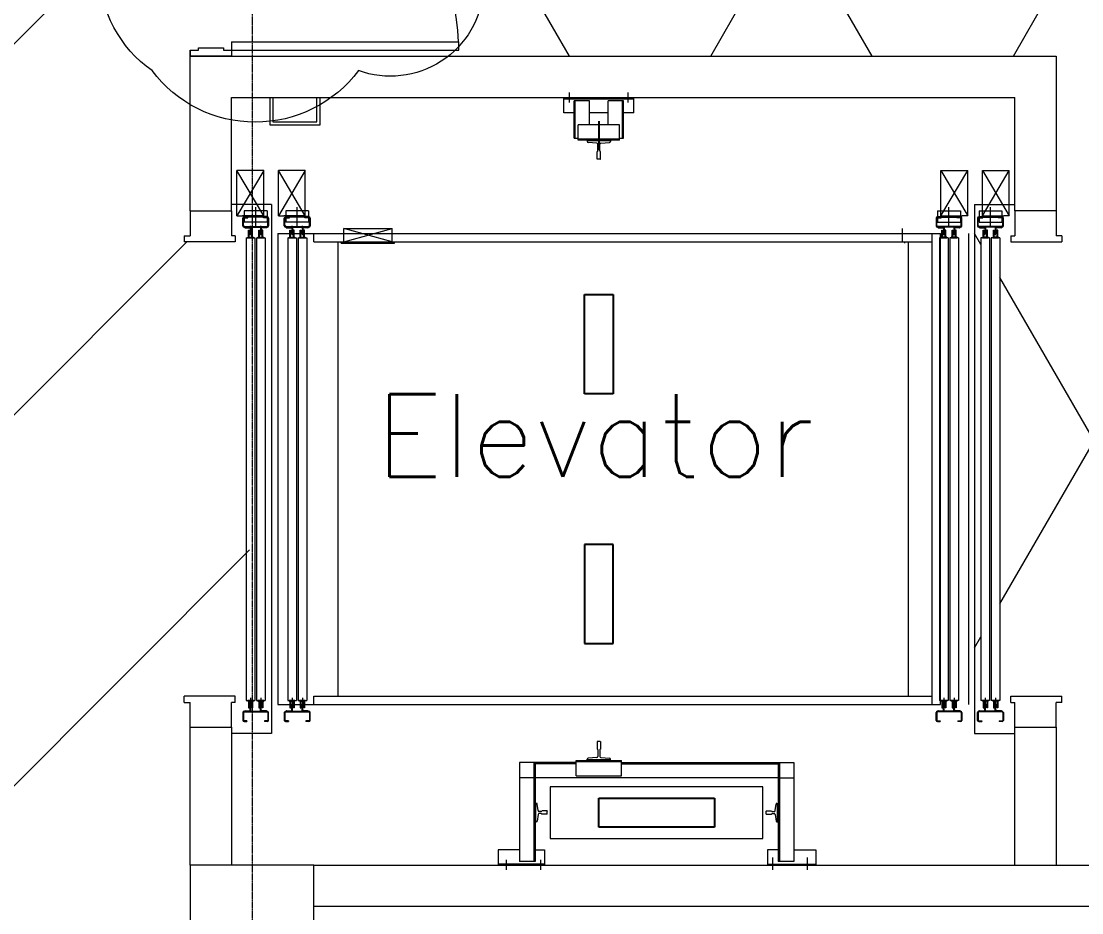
# Model space of a CAD drawing. Extents: x -59767 to 1106559, y -1290 to 1129522.
# Drawn here: x 612920 to 618058, y 296165 to 300482 of the extents above; entities that cross this region are included whole.
import ezdxf

# ---------------------------------------------------------------- set-up
doc = ezdxf.new("R2010")
doc.units = 0
doc.linetypes.add('CENTER', pattern=[2, 1.25, -0.25, 0.25, -0.25])
doc.linetypes.add('HIDDEN', pattern=[0.375, 0.25, -0.125])
for name, color, linetype, lineweight in [('COLUMN', 2, 'CONTINUOUS', 9), ('ELEV', 6, 'CONTINUOUS', 9), ('TEXT', 3, 'CONTINUOUS', 9), ('WALL', 7, 'CONTINUOUS', 9), ('WALL_200', 3, 'CONTINUOUS', 9), ('중간선', 5, 'CONTINUOUS', 9), ('중심선', 1, 'CENTER', 9)]:
    doc.layers.add(name, color=color, linetype=linetype, lineweight=lineweight)
doc.styles.get("Standard").update_dxf_attribs({"font": 'romans.shx', "bigfont": 'whtgtxt.shx'})

# ---------------------------------------------------------------- blocks, each defined once
blk = doc.blocks.new('column600')
at = {"layer": 'COLUMN', "linetype": 'Continuous'}
blk.add_lwpolyline([(-300, -300), (300, -300), (300, 300), (-300, 300)], close=True, dxfattribs=at)

msp = doc.modelspace()

# ---------------------------------------------------------------- hatches: boundary and pattern name
at = {"layer": '중간선'}
h = msp.add_hatch(dxfattribs=at)
h.set_pattern_fill('ANSI31', color=170, scale=400)
h.paths.add_polyline_path([(602038.6, 288794.9), (602338.6, 288794.9), (602338.6, 289094.9), (607738.8, 289094.9), (607738.8, 288794.9), (608038.6, 288794.9), (608038.6, 282394.9), (607738.8, 282394.9), (607738.8, 282094.9), (602338.9, 282094.9), (602338.9, 282394.8), (602038.6, 282394.8)])
h.paths.add_polyline_path([(608038.6, 282394.9), (608038.6, 288794.9), (608338.8, 288794.9), (608338.8, 289094.9), (613738.6, 289094.9), (613738.6, 288794.9), (613738.6, 286092), (613738.6, 286064), (613778.6, 286064), (613778.6, 286052), (613898.6, 286052), (613898.6, 286064), (613938.6, 286064), (613938.6, 286024), (614038.6, 286024), (614038.6, 284968.6, -0.022763), (613938.6, 284964, -0.022763), (614038.6, 284959.5), (614038.6, 283904), (613938.6, 283904), (613938.6, 283864), (613898.6, 283864), (613898.6, 283876), (613778.6, 283876), (613778.6, 283864), (613738.6, 283864), (613738.6, 283836), (613738.6, 282394.9), (613738.6, 282094.9), (608338.8, 282094.9), (608338.8, 282394.9)])
h.paths.add_polyline_path([(602038.6, 275394.8), (602038.6, 281794.8), (602338.9, 281794.8), (602338.9, 282094.9), (607738.8, 282094.9), (607738.8, 281794.9), (608038.6, 281794.9), (608038.6, 275394.8), (607738.8, 275394.8), (607738.8, 275194.9), (602338.6, 275194.9), (602338.6, 275394.8)])
h.paths.add_polyline_path([(608038.6, 296394.9), (608038.6, 301466.9), (609039.7, 301466.9), (609039, 301506.9, 0.377658), (608038.6, 302562.4), (608038.6, 302794.9), (608338.8, 302794.9), (608338.8, 302944.9), (609651.1, 302944.9), (610188.6, 302944.9), (611988.6, 302944.8), (612526.1, 302944.9), (613461, 302944.9, 0.445463), (613526.2, 302215.5, 0.5), (613526.2, 301215.5, 0.5), (613554, 300243.3, 0.099831), (613738.5, 300078.8), (613738.5, 299563.7), (613738.5, 299443.7), (613710, 299443.7), (613710, 299413.7), (613957.5, 299413.7), (613938.5, 299443.7), (613938.5, 299563.7), (613938.5, 299594), (613965.4, 299594), (613965.4, 299539.9), (614038.6, 299437.1), (614021.4, 297190.4), (614024.6, 297158.6), (614029.6, 297158.6), (614038.6, 297137.4), (614038.6, 297033.4), (613938.5, 297033.4), (613938.5, 297063.7), (613957.5, 297183.7), (613957.5, 297213.7), (613710, 297213.7), (613710, 297183.7), (613738.5, 297183.7), (613738.5, 297063.7), (613738.6, 296394.9), (613738.6, 296094.9), (608338.8, 296094.9), (608338.8, 296394.9)])
h.paths.add_polyline_path([(602038.6, 295794.9), (602338.6, 295794.9), (607738.8, 295794.9), (608038.6, 295794.9), (608038.6, 289394.9), (607738.8, 289394.9), (607738.8, 289094.9), (602338.6, 289094.9), (602338.6, 289394.9), (602038.6, 289394.9)])
h.paths.add_polyline_path([(608038.6, 295794.9), (608338.8, 295794.9), (608338.8, 296094.9), (613738.6, 296094.9), (613738.6, 295794.9), (613738.6, 289394.9), (613738.6, 289094.9), (608338.8, 289094.9), (608338.8, 289394.9), (608038.6, 289394.9)])
h.paths.add_polyline_path([(608038.6, 281794.9), (608338.8, 281794.9), (608338.8, 282094.9), (613738.6, 282094.9), (613738.6, 281794.9), (613738.6, 275394.8), (613738.6, 275194.8), (612166.6, 275194.8), (612138.6, 275194.8), (612138.6, 275154.8), (612126.6, 275154.8), (612126.6, 275094.9), (609950.6, 275094.9), (609950.6, 275154.8), (609938.6, 275154.8), (609938.6, 275194.8), (609910.6, 275194.8), (608338.8, 275194.8), (608338.8, 275394.8), (608038.6, 275394.8), (608038.6, 281794.9)])
h.paths.add_polyline_path([(602758.1, 285565.7), (602758.1, 284965.7), (611682.1, 284965.7), (611682.1, 285565.7)], flags=24)
h = msp.add_hatch(dxfattribs=at)
h.set_pattern_fill('DIAMONDS', color=210, scale=400)
h.set_pattern_definition([(60, (0, 0), (-1099.8523, 635), []), (120, (0, 0), (-1099.8523, -635), [])])
h.paths.add_polyline_path([(620038.6, 302794.9), (620338.6, 302794.9), (620338.6, 302944.9), (625738.6, 302944.9), (625738.6, 302794.9), (626038.6, 302794.9), (626038.6, 296394.9), (625738.6, 296394.9), (622594.6, 296394.9), (622566.6, 296394.9), (622566.6, 296354.9), (622554.6, 296354.9), (622554.6, 296234.9), (622566.6, 296234.9), (622566.6, 296194.9), (622526.6, 296194.9), (622526.6, 296094.9), (621471.2, 296094.9, -0.022763), (621466.6, 296194.9, -0.022763), (621462.1, 296094.9), (620406.6, 296094.9), (620406.6, 296194.9), (620366.6, 296194.9), (620366.6, 296234.9), (620378.6, 296234.9), (620378.6, 296354.9), (620366.6, 296354.9), (620366.6, 296394.9), (620338.6, 296394.9), (620038.6, 296394.9)])
h.paths.add_polyline_path([(626038.6, 296394.9), (626338.6, 296394.9), (631738.6, 296394.9), (632038.6, 296394.9), (632038.6, 302794.9), (631738.6, 302794.9), (631738.6, 302944.9), (626338.6, 302944.9), (626338.6, 302794.9), (626038.6, 302794.9)])
h.paths.add_polyline_path([(614990.2, 300313.7, 0.023563), (615022.2, 300341.7), (615039.6, 300341.7), (615039.6, 300359.4, 0.172645), (615160, 300637.3, 0.5), (615160, 301637.3, 0.5), (615160, 302637.3, 0.201065), (614985.4, 302944.9), (615790.6, 302944.9), (615790.6, 302944.6), (615832.6, 302944.6), (615832.6, 302944.9), (619738.6, 302944.9), (619738.6, 302794.9), (620038.6, 302794.9), (620038.6, 296394.9), (619738.6, 296394.9), (617933.5, 296394.9), (617933.5, 297063.7), (617933.5, 297183.7), (617961.9, 297183.7), (617961.9, 297213.7), (617714.4, 297213.7), (617714.4, 297183.7), (617733.5, 297183.7), (617733.5, 297063.7), (617733.5, 297033.4), (617538.5, 297033.4), (617538.5, 299594), (617576.6, 299594), (617576.6, 299563.8), (617560.1, 299563.8), (617560.1, 299536.8), (617560.1, 299534.8, 0.45264), (617553.1, 299528.7), (617553.1, 299496.6), (617553.1, 299491.1, 0.559151), (617562.1, 299485.5), (617562.1, 299483.9, 0.414214), (617564.1, 299481.9), (617585.1, 299481.9, 2.414214), (617589.1, 299477.9, 0.414214), (617585.1, 299481.9), (617564.1, 299481.9, -0.414214), (617562.1, 299483.9), (617562.1, 299485.5, 0.150407), (617564.7, 299488.1), (617666.4, 299488.1, 0.150407), (617669.1, 299485.5), (617669.1, 299483.9, -0.414214), (617667.1, 299481.9), (617646.1, 299481.9, 2.414214), (617650.1, 299477.9, 0.414214), (617646.1, 299481.9), (617667.1, 299481.9, 0.414214), (617669.1, 299483.9), (617669.1, 299485.5, 0.559151), (617678.1, 299491.1), (617678.1, 299496.6), (617678.1, 299509.8), (617560.1, 299509.8), (617560.1, 299522.5, 0.376803), (617565.5, 299528.7, 0.376803), (617560.1, 299534.8), (617560.1, 299536.8), (617560.1, 299563.8), (617576.6, 299563.8), (617576.6, 299539.9), (617679.6, 299539.9), (617706.6, 299539.9), (617706.6, 299594), (617733.5, 299594), (617733.5, 299563.7), (617733.5, 299443.7), (617714.4, 299443.7), (617714.4, 299413.7), (617961.9, 299413.7), (617961.9, 299443.7), (617933.5, 299443.7), (617933.5, 299563.7), (617933.5, 300313.7)])
h.paths.add_polyline_path([(617562.1, 297139.9, 1.626978), (617562.1, 297128.9, 0.282749), (617565.5, 297134.4, 0.126944), (617564.7, 297137.4), (617639.1, 297137.4), (617666.4, 297137.4, 0.424945), (617669.1, 297128.9, 0.559151), (617678.1, 297134.4, 0.559151), (617669.1, 297139.9), (617669.1, 297141.6, 0.414214), (617667.1, 297143.6), (617646.1, 297143.6, 0.414214), (617650.1, 297147.6, 2.414214), (617646.1, 297143.6), (617667.1, 297143.6, -0.414214), (617669.1, 297141.6), (617669.1, 297139.9, 0.150407), (617666.4, 297137.4), (617639.1, 297137.4), (617639.1, 297156.6), (617650.6, 297156.6), (617650.6, 297158.6), (617650.6, 297174.6), (617650.6, 297190.4), (617654.6, 297190.4), (617654.6, 297193.6), (617661.6, 297193.6), (617661.6, 299433.6), (617661.6, 299452.9), (617650.6, 299452.9), (617650.6, 299468.9), (617650.6, 299470.9), (617610.5, 299470.9), (617580.6, 299470.9), (617580.6, 299468.9), (617580.6, 299452.9), (617569.6, 299452.9), (617569.6, 299433.6), (617569.6, 297193.6), (617576.6, 297193.6), (617576.6, 297190.4), (617580.6, 297190.4), (617580.6, 297174.6), (617580.6, 297158.6), (617580.6, 297156.6), (617610.5, 297156.6), (617639.1, 297156.6), (617639.1, 297137.4), (617564.7, 297137.4, 0.150407), (617562.1, 297139.9), (617562.1, 297141.6, -0.414214), (617564.1, 297143.6), (617585.1, 297143.6, 0.414214), (617589.1, 297147.6, 2.414214), (617585.1, 297143.6), (617564.1, 297143.6, 0.414214), (617562.1, 297141.6)], flags=16)
h.paths.add_polyline_path([(617626.6, 299437.1), (617626.6, 299433.9), (617654.6, 299433.9), (617654.6, 299437.1), (617647.4, 299437.1), (617633.8, 299437.1), (617630.6, 299437.1)], flags=0)
h.paths.add_polyline_path([(617576.6, 299433.9), (617576.6, 299437.1), (617583.8, 299437.1), (617597.4, 299437.1), (617600.6, 299437.1), (617604.6, 299437.1), (617604.6, 299433.9)], flags=0)
h.paths.add_polyline_path([(617565.5, 297096.8, 1), (617553.1, 297096.8, 1)], flags=16)
h.paths.add_polyline_path([(617678.1, 297096.8, 1), (617665.7, 297096.8, 1)], flags=16)
h.paths.add_polyline_path([(619539.5, 299796.6), (619539.5, 299196.6), (630687.5, 299196.6), (630687.5, 299796.6)], flags=24)

# ---------------------------------------------------------------- linework, layer by layer
at = {"layer": 'ELEV', "color": 6}
for p, q in [((614124, 300113.7), (614124, 299980.2)), ((614139, 300113.7), (614139, 299995.1)), ((614353.1, 299995.1), (614353.1, 300113.7)), ((614368.1, 299980.2), (614368.1, 300113.7)), ((615548.5, 300038.7), (615548.5, 300113.7)), ((615888.5, 300104.7), (615548.5, 300104.7)), ((615576.2, 300088), (615576.2, 300136.9)), ((615673.5, 300096.3), (615598.5, 300096.3)), ((615598.5, 299915.7), (615598.5, 300096.3)), ((615604.5, 299915.7), (615604.5, 300096.3)), ((615673.5, 299980.7), (615673.5, 300096.3)), ((615763.5, 299980.7), (615763.5, 300096.3)), ((615838.5, 300096.3), (615763.5, 300096.3)), ((615832.5, 299915.7), (615832.5, 300096.3)), ((615838.5, 299915.7), (615838.5, 300096.3)), ((615860.7, 300088), (615860.7, 300136.9)), ((615888.5, 300038.7), (615888.5, 300113.7)), ((615598.5, 300038.7), (615548.5, 300038.7)), ((615763.5, 300038.7), (615673.5, 300038.7)), ((615888.5, 300038.7), (615838.5, 300038.7)), ((614139, 299995.1), (614353.1, 299995.1)), ((614124, 299980.2), (614368.1, 299980.2)), ((615818.5, 299980.7), (615618.5, 299980.7)), ((615618.5, 299905.7), (615618.5, 299980.7)), ((615818.5, 299905.7), (615818.5, 299980.7)), ((615598.5, 299915.7), (615618.5, 299915.7)), ((615818.5, 299911.7), (615618.5, 299911.7)), ((615818.5, 299905.7), (615618.5, 299905.7)), ((615775.5, 299902.7), (615661.5, 299902.7)), ((615661.5, 299902.7), (615661.5, 299899.5)), ((615709, 299892), (615666.2, 299894.5)), ((615713.7, 299854.2), (615713.7, 299887)), ((615723.2, 299854.2), (615723.2, 299887)), ((615727.9, 299892), (615770.7, 299894.5)), ((615775.5, 299902.7), (615775.5, 299899.5)), ((615818.5, 299915.7), (615838.5, 299915.7)), ((615710.5, 299814.7), (615710.5, 299851.7)), ((615711.2, 299851.7), (615710.5, 299851.7)), ((615726.5, 299851.7), (615725.7, 299851.7)), ((615726.5, 299814.7), (615726.5, 299851.7)), ((615711.5, 299813.7), (615710.5, 299814.7)), ((615725.5, 299813.7), (615711.5, 299813.7)), ((615725.5, 299813.7), (615726.5, 299814.7)), ((614095.4, 299759.9), (613965.4, 299539.9)), ((614095.4, 299539.9), (613965.4, 299759.9)), ((613965.4, 299539.9), (613965.4, 299759.9)), ((614095.4, 299759.9), (613965.4, 299759.9)), ((614095.4, 299539.9), (614095.4, 299759.9)), ((614296.3, 299759.9), (614166.3, 299759.9)), ((614296.3, 299759.9), (614166.3, 299539.9)), ((614296.3, 299539.9), (614166.3, 299759.9)), ((614166.3, 299539.9), (614166.3, 299759.9)), ((614296.3, 299539.9), (614296.3, 299759.9)), ((617375.6, 299759.9), (617505.6, 299759.9)), ((617375.6, 299759.9), (617505.6, 299539.9)), ((617375.6, 299539.9), (617505.6, 299759.9)), ((617375.6, 299539.9), (617375.6, 299759.9)), ((617505.6, 299539.9), (617505.6, 299759.9)), ((617576.6, 299539.9), (617576.6, 299759.9)), ((617576.6, 299759.9), (617706.6, 299539.9)), ((617576.6, 299539.9), (617706.6, 299759.9)), ((617576.6, 299759.9), (617706.6, 299759.9)), ((617706.6, 299539.9), (617706.6, 299759.9)), ((614133.5, 299594), (613938.5, 299594)), ((614056.4, 299487.3), (614056.4, 299582.5)), ((614133.5, 299594), (614133.5, 297033.4)), ((614257.3, 299487.3), (614257.3, 299582.5)), ((617414.6, 299487.3), (617414.6, 299582.5)), ((617538.5, 299594), (617538.5, 297033.4)), ((617538.5, 299594), (617733.5, 299594)), ((617615.6, 299487.3), (617615.6, 299582.5)), ((613738.5, 299563.7), (613738.5, 299443.7)), ((613938.5, 299563.7), (613938.5, 299443.7)), ((613965.4, 299539.9), (613992.4, 299539.9)), ((614095.4, 299539.9), (613992.4, 299539.9)), ((613993.9, 299491.1), (613993.9, 299528.7)), ((613997.1, 299491.1), (613997.1, 299528.7)), ((614000.1, 299534.9), (614013.9, 299534.9)), ((614000.1, 299531.7), (614013.9, 299531.7)), ((614111.9, 299563.8), (614000.9, 299563.8)), ((614000.9, 299563.8), (614000.9, 299536.8)), ((614000.9, 299536.8), (614018.9, 299536.8)), ((614000.9, 299529.8), (614018.9, 299529.8)), ((614000.9, 299529.8), (614000.9, 299509.8)), ((614107.9, 299533.3), (614006.3, 299533.3)), ((614013.9, 299531.7), (614013.9, 299534.9)), ((614018.9, 299529.8), (614018.9, 299536.8)), ((614093.9, 299529.8), (614093.9, 299536.8)), ((614111.9, 299536.8), (614093.9, 299536.8)), ((614111.9, 299529.8), (614093.9, 299529.8)), ((614112.7, 299534.9), (614098.9, 299534.9)), ((614098.9, 299531.7), (614098.9, 299534.9)), ((614112.7, 299531.7), (614098.9, 299531.7)), ((614111.9, 299563.8), (614111.9, 299536.8)), ((614111.9, 299529.8), (614111.9, 299509.8)), ((614115.7, 299491.1), (614115.7, 299528.7)), ((614118.9, 299528.7), (614118.9, 299491.1)), ((614166.3, 299539.9), (614193.3, 299539.9)), ((614296.3, 299539.9), (614193.3, 299539.9)), ((614194.8, 299491.1), (614194.8, 299528.7)), ((614198, 299491.1), (614198, 299528.7)), ((614201, 299534.9), (614214.8, 299534.9)), ((614201, 299531.7), (614214.8, 299531.7)), ((614201.8, 299563.8), (614201.8, 299536.8)), ((614312.8, 299563.8), (614201.8, 299563.8)), ((614201.8, 299536.8), (614219.8, 299536.8)), ((614201.8, 299529.8), (614201.8, 299509.8)), ((614201.8, 299529.8), (614219.8, 299529.8)), ((614308.8, 299533.3), (614207.3, 299533.3)), ((614214.8, 299531.7), (614214.8, 299534.9)), ((614219.8, 299529.8), (614219.8, 299536.8)), ((614312.8, 299536.8), (614294.8, 299536.8)), ((614294.8, 299529.8), (614294.8, 299536.8)), ((614312.8, 299529.8), (614294.8, 299529.8)), ((614299.8, 299531.7), (614299.8, 299534.9)), ((614313.6, 299534.9), (614299.8, 299534.9)), ((614313.6, 299531.7), (614299.8, 299531.7)), ((614312.8, 299563.8), (614312.8, 299536.8)), ((614312.8, 299529.8), (614312.8, 299509.8)), ((614316.6, 299491.1), (614316.6, 299528.7)), ((614319.8, 299528.7), (614319.8, 299491.1)), ((617352.1, 299528.7), (617352.1, 299491.1)), ((617355.3, 299491.1), (617355.3, 299528.7)), ((617358.3, 299534.9), (617372.1, 299534.9)), ((617358.3, 299531.7), (617372.1, 299531.7)), ((617359.1, 299563.8), (617359.1, 299536.8)), ((617359.1, 299563.8), (617470.1, 299563.8)), ((617359.1, 299536.8), (617377.1, 299536.8)), ((617359.1, 299529.8), (617359.1, 299509.8)), ((617359.1, 299529.8), (617377.1, 299529.8)), ((617363.1, 299533.3), (617464.7, 299533.3)), ((617372.1, 299531.7), (617372.1, 299534.9)), ((617375.6, 299539.9), (617478.6, 299539.9)), ((617377.1, 299529.8), (617377.1, 299536.8)), ((617470.1, 299536.8), (617452.1, 299536.8)), ((617452.1, 299529.8), (617452.1, 299536.8)), ((617470.1, 299529.8), (617452.1, 299529.8)), ((617457.1, 299531.7), (617457.1, 299534.9)), ((617470.9, 299534.9), (617457.1, 299534.9)), ((617470.9, 299531.7), (617457.1, 299531.7)), ((617470.1, 299563.8), (617470.1, 299536.8)), ((617470.1, 299529.8), (617470.1, 299509.8)), ((617473.9, 299491.1), (617473.9, 299528.7)), ((617477.1, 299491.1), (617477.1, 299528.7)), ((617505.6, 299539.9), (617478.6, 299539.9)), ((617553.1, 299528.7), (617553.1, 299491.1)), ((617556.3, 299491.1), (617556.3, 299528.7)), ((617559.3, 299534.9), (617573.1, 299534.9)), ((617559.3, 299531.7), (617573.1, 299531.7)), ((617560.1, 299563.8), (617671.1, 299563.8)), ((617560.1, 299563.8), (617560.1, 299536.8)), ((617560.1, 299536.8), (617578.1, 299536.8)), ((617560.1, 299529.8), (617578.1, 299529.8)), ((617560.1, 299529.8), (617560.1, 299509.8)), ((617564.1, 299533.3), (617665.6, 299533.3)), ((617573.1, 299531.7), (617573.1, 299534.9)), ((617576.6, 299539.9), (617679.6, 299539.9)), ((617578.1, 299529.8), (617578.1, 299536.8)), ((617671.1, 299536.8), (617653.1, 299536.8)), ((617653.1, 299529.8), (617653.1, 299536.8)), ((617671.1, 299529.8), (617653.1, 299529.8)), ((617671.9, 299534.9), (617658.1, 299534.9)), ((617658.1, 299531.7), (617658.1, 299534.9)), ((617671.9, 299531.7), (617658.1, 299531.7)), ((617671.1, 299563.8), (617671.1, 299536.8)), ((617671.1, 299529.8), (617671.1, 299509.8)), ((617674.9, 299491.1), (617674.9, 299528.7)), ((617678.1, 299491.1), (617678.1, 299528.7)), ((617706.6, 299539.9), (617679.6, 299539.9)), ((617733.5, 299563.7), (617733.5, 299443.7)), ((617933.5, 299563.7), (617933.5, 299443.7)), ((613997.4, 299493.1), (614002.4, 299488.1)), ((614000.1, 299488.1), (614112.7, 299488.1)), ((614000.1, 299484.9), (614112.7, 299484.9)), ((614111.9, 299509.8), (614000.9, 299509.8)), ((614002.9, 299484.9), (614032.9, 299484.9)), ((614002.9, 299484.9), (614002.9, 299483.9)), ((614004.9, 299481.9), (614025.9, 299481.9)), ((614021.4, 299437.1), (614021.4, 299470.9)), ((614021.4, 299470.9), (614024.6, 299470.9)), ((614024.6, 299437.1), (614024.6, 299470.9)), ((614029.9, 299477.9), (614029.9, 299456.9)), ((614031.4, 299446.5), (614031.4, 299491.9)), ((614032.9, 299484.9), (614032.9, 299454.9)), ((614038.2, 299437.1), (614038.2, 299470.9)), ((614041.4, 299470.9), (614038.2, 299470.9)), ((614041.4, 299437.1), (614041.4, 299470.9)), ((614071.4, 299437.1), (614071.4, 299470.9)), ((614071.4, 299470.9), (614074.6, 299470.9)), ((614074.6, 299437.1), (614074.6, 299470.9)), ((614079.9, 299484.9), (614079.9, 299454.9)), ((614109.9, 299484.9), (614079.9, 299484.9)), ((614081.4, 299446.5), (614081.4, 299491.9)), ((614082.9, 299477.9), (614082.9, 299456.9)), ((614107.9, 299481.9), (614086.9, 299481.9)), ((614088.2, 299437.1), (614088.2, 299470.9)), ((614091.4, 299470.9), (614088.2, 299470.9)), ((614091.4, 299437.1), (614091.4, 299470.9)), ((614109.9, 299484.9), (614109.9, 299483.9)), ((614110.4, 299488.1), (614115.4, 299493.1)), ((614198.3, 299493.1), (614203.3, 299488.1)), ((614201, 299488.1), (614313.6, 299488.1)), ((614201, 299484.9), (614313.6, 299484.9)), ((614312.8, 299509.8), (614201.8, 299509.8)), ((614203.8, 299484.9), (614203.8, 299483.9)), ((614203.8, 299484.9), (614233.8, 299484.9)), ((614205.8, 299481.9), (614226.8, 299481.9)), ((614222.3, 299437.1), (614222.3, 299470.9)), ((614222.3, 299470.9), (614225.5, 299470.9)), ((614225.5, 299437.1), (614225.5, 299470.9)), ((614230.8, 299477.9), (614230.8, 299456.9)), ((614232.3, 299446.5), (614232.3, 299491.9)), ((614233.8, 299484.9), (614233.8, 299454.9)), ((614239.1, 299437.1), (614239.1, 299470.9)), ((614242.3, 299470.9), (614239.1, 299470.9)), ((614242.3, 299437.1), (614242.3, 299470.9)), ((614272.3, 299437.1), (614272.3, 299470.9)), ((614272.3, 299470.9), (614275.5, 299470.9)), ((614275.5, 299437.1), (614275.5, 299470.9)), ((614280.8, 299484.9), (614280.8, 299454.9)), ((614310.8, 299484.9), (614280.8, 299484.9)), ((614282.3, 299446.5), (614282.3, 299491.9)), ((614283.8, 299477.9), (614283.8, 299456.9)), ((614308.8, 299481.9), (614287.8, 299481.9)), ((614289.1, 299437.1), (614289.1, 299470.9)), ((614292.3, 299470.9), (614289.1, 299470.9)), ((614292.3, 299437.1), (614292.3, 299470.9)), ((614310.8, 299484.9), (614310.8, 299483.9)), ((614311.3, 299488.1), (614316.3, 299493.1)), ((614482.7, 299478.3), (614717.3, 299478.3)), ((614717.3, 299413.7), (614482.7, 299478.3)), ((614482.7, 299413.7), (614717.3, 299478.3)), ((614482.7, 299413.7), (614482.7, 299478.3)), ((614717.3, 299413.7), (614717.3, 299478.3)), ((617189.2, 299413.7), (617189.2, 299478.3)), ((617360.6, 299488.1), (617355.6, 299493.1)), ((617470.9, 299488.1), (617358.3, 299488.1)), ((617470.9, 299484.9), (617358.3, 299484.9)), ((617359.1, 299509.8), (617470.1, 299509.8)), ((617361.1, 299484.9), (617391.1, 299484.9)), ((617361.1, 299484.9), (617361.1, 299483.9)), ((617363.1, 299481.9), (617384.1, 299481.9)), ((617379.6, 299437.1), (617379.6, 299470.9)), ((617379.6, 299470.9), (617382.8, 299470.9)), ((617382.8, 299437.1), (617382.8, 299470.9)), ((617388.1, 299477.9), (617388.1, 299456.9)), ((617389.6, 299446.5), (617389.6, 299491.9)), ((617391.1, 299484.9), (617391.1, 299454.9)), ((617396.4, 299437.1), (617396.4, 299470.9)), ((617399.6, 299470.9), (617396.4, 299470.9)), ((617399.6, 299437.1), (617399.6, 299470.9)), ((617429.6, 299437.1), (617429.6, 299470.9)), ((617429.6, 299470.9), (617432.8, 299470.9)), ((617432.8, 299437.1), (617432.8, 299470.9)), ((617438.1, 299484.9), (617438.1, 299454.9)), ((617468.1, 299484.9), (617438.1, 299484.9)), ((617439.6, 299446.5), (617439.6, 299491.9)), ((617441.1, 299477.9), (617441.1, 299456.9)), ((617466.1, 299481.9), (617445.1, 299481.9)), ((617446.4, 299437.1), (617446.4, 299470.9)), ((617449.6, 299470.9), (617446.4, 299470.9)), ((617449.6, 299437.1), (617449.6, 299470.9)), ((617468.1, 299484.9), (617468.1, 299483.9)), ((617473.6, 299493.1), (617468.6, 299488.1)), ((617561.6, 299488.1), (617556.6, 299493.1)), ((617671.9, 299488.1), (617559.3, 299488.1)), ((617671.9, 299484.9), (617559.3, 299484.9)), ((617560.1, 299509.8), (617671.1, 299509.8)), ((617562.1, 299484.9), (617562.1, 299483.9)), ((617562.1, 299484.9), (617592.1, 299484.9)), ((617564.1, 299481.9), (617585.1, 299481.9)), ((617580.6, 299437.1), (617580.6, 299470.9)), ((617580.6, 299470.9), (617583.8, 299470.9)), ((617583.8, 299437.1), (617583.8, 299470.9)), ((617589.1, 299477.9), (617589.1, 299456.9)), ((617590.6, 299446.5), (617590.6, 299491.9)), ((617592.1, 299484.9), (617592.1, 299454.9)), ((617597.4, 299437.1), (617597.4, 299470.9)), ((617600.6, 299470.9), (617597.4, 299470.9)), ((617600.6, 299437.1), (617600.6, 299470.9)), ((617630.6, 299437.1), (617630.6, 299470.9)), ((617630.6, 299470.9), (617633.8, 299470.9)), ((617633.8, 299437.1), (617633.8, 299470.9)), ((617639.1, 299484.9), (617639.1, 299454.9)), ((617669.1, 299484.9), (617639.1, 299484.9)), ((617640.6, 299446.5), (617640.6, 299491.9)), ((617642.1, 299477.9), (617642.1, 299456.9)), ((617667.1, 299481.9), (617646.1, 299481.9)), ((617647.4, 299437.1), (617647.4, 299470.9)), ((617650.6, 299470.9), (617647.4, 299470.9)), ((617650.6, 299437.1), (617650.6, 299470.9)), ((617669.1, 299484.9), (617669.1, 299483.9)), ((617674.6, 299493.1), (617669.6, 299488.1)), ((613710, 299443.7), (613710, 299413.7)), ((613710, 299443.7), (613738.5, 299443.7)), ((613957.5, 299443.7), (613938.5, 299443.7)), ((613957.5, 299443.7), (613957.5, 299413.7)), ((614010.4, 299433.9), (614010.4, 297193.6)), ((614010.4, 299433.6), (614052.4, 299433.6)), ((614017.4, 299433.9), (614017.4, 299437.1)), ((614017.4, 299437.1), (614045.4, 299437.1)), ((614045.4, 299433.9), (614017.4, 299433.9)), ((614024.6, 299468.9), (614029.6, 299468.9)), ((614029.6, 299452.9), (614029.6, 299468.9)), ((614033.1, 299452.9), (614029.6, 299452.9)), ((614031.9, 299454.9), (614032.9, 299454.9)), ((614033.1, 299452.9), (614033.1, 299468.9)), ((614038.2, 299468.9), (614033.1, 299468.9)), ((614045.4, 299437.1), (614045.4, 299433.9)), ((614052.4, 299433.9), (614052.4, 297193.6)), ((614060.4, 299433.9), (614060.4, 297193.6)), ((614060.4, 299433.6), (614102.4, 299433.6)), ((614067.4, 299433.9), (614067.4, 299437.1)), ((614067.4, 299437.1), (614095.4, 299437.1)), ((614095.4, 299433.9), (614067.4, 299433.9)), ((614074.6, 299468.9), (614079.6, 299468.9)), ((614079.6, 299452.9), (614079.6, 299468.9)), ((614083.1, 299452.9), (614079.6, 299452.9)), ((614080.9, 299454.9), (614079.9, 299454.9)), ((614083.1, 299452.9), (614083.1, 299468.9)), ((614088.2, 299468.9), (614083.1, 299468.9)), ((614095.4, 299437.1), (614095.4, 299433.9)), ((614102.4, 299433.9), (614102.4, 297193.6)), ((614163.5, 299453.7), (614163.5, 297173.7)), ((614163.5, 299453.7), (617373.5, 299453.7)), ((614211.3, 299433.9), (614211.3, 297193.6)), ((614211.3, 299433.6), (614253.3, 299433.6)), ((614218.3, 299437.1), (614246.3, 299437.1)), ((614218.3, 299433.9), (614218.3, 299437.1)), ((614246.3, 299433.9), (614218.3, 299433.9)), ((614225.5, 299468.9), (614230.6, 299468.9)), ((614230.6, 299452.9), (614230.6, 299468.9)), ((614234.1, 299452.9), (614230.6, 299452.9)), ((614232.8, 299454.9), (614233.8, 299454.9)), ((614234.1, 299452.9), (614234.1, 299468.9)), ((614239.1, 299468.9), (614234.1, 299468.9)), ((614246.3, 299437.1), (614246.3, 299433.9)), ((614250.2, 299453.7), (614590.1, 299453.7)), ((614253.3, 299433.9), (614253.3, 297193.6)), ((614261.3, 299433.9), (614261.3, 297193.6)), ((614261.3, 299433.6), (614303.3, 299433.6)), ((614268.3, 299437.1), (614296.3, 299437.1)), ((614268.3, 299433.9), (614268.3, 299437.1)), ((614296.3, 299433.9), (614268.3, 299433.9)), ((614275.5, 299468.9), (614280.6, 299468.9)), ((614280.6, 299452.9), (614280.6, 299468.9)), ((614284.1, 299452.9), (614280.6, 299452.9)), ((614281.8, 299454.9), (614280.8, 299454.9)), ((614284.1, 299452.9), (614284.1, 299468.9)), ((614289.1, 299468.9), (614284.1, 299468.9)), ((614296.3, 299437.1), (614296.3, 299433.9)), ((614303.3, 299433.9), (614303.3, 297193.6)), ((614338.5, 299413.7), (614338.5, 299453.7)), ((617333.5, 297173.7), (617333.5, 299453.7)), ((617333.5, 299413.7), (617333.5, 299453.7)), ((617368.6, 299433.9), (617368.6, 297193.6)), ((617410.6, 299433.6), (617368.6, 299433.6)), ((617373.5, 297173.7), (617373.5, 299453.7)), ((617375.6, 299437.1), (617375.6, 299433.9)), ((617403.6, 299437.1), (617375.6, 299437.1)), ((617375.6, 299433.9), (617403.6, 299433.9)), ((617382.8, 299468.9), (617387.8, 299468.9)), ((617387.8, 299452.9), (617387.8, 299468.9)), ((617387.8, 299452.9), (617391.3, 299452.9)), ((617390.1, 299454.9), (617391.1, 299454.9)), ((617391.3, 299452.9), (617391.3, 299468.9)), ((617396.4, 299468.9), (617391.3, 299468.9)), ((617403.6, 299433.9), (617403.6, 299437.1)), ((617410.6, 299433.9), (617410.6, 297193.6)), ((617418.6, 299433.9), (617418.6, 297193.6)), ((617460.6, 299433.6), (617418.6, 299433.6)), ((617453.6, 299437.1), (617425.6, 299437.1)), ((617425.6, 299437.1), (617425.6, 299433.9)), ((617425.6, 299433.9), (617453.6, 299433.9)), ((617432.8, 299468.9), (617437.8, 299468.9)), ((617437.8, 299452.9), (617437.8, 299468.9)), ((617437.8, 299452.9), (617441.3, 299452.9)), ((617439.1, 299454.9), (617438.1, 299454.9)), ((617441.3, 299452.9), (617441.3, 299468.9)), ((617446.4, 299468.9), (617441.3, 299468.9)), ((617453.6, 299433.9), (617453.6, 299437.1)), ((617460.6, 299433.9), (617460.6, 297193.6)), ((617508.5, 299453.7), (617508.5, 297173.7)), ((617569.6, 299433.9), (617569.6, 297193.6)), ((617611.6, 299433.6), (617569.6, 299433.6)), ((617576.6, 299437.1), (617576.6, 299433.9)), ((617604.6, 299437.1), (617576.6, 299437.1)), ((617576.6, 299433.9), (617604.6, 299433.9)), ((617583.8, 299468.9), (617588.8, 299468.9)), ((617588.8, 299452.9), (617588.8, 299468.9)), ((617588.8, 299452.9), (617592.3, 299452.9)), ((617591.1, 299454.9), (617592.1, 299454.9)), ((617592.3, 299452.9), (617592.3, 299468.9)), ((617597.4, 299468.9), (617592.3, 299468.9)), ((617604.6, 299433.9), (617604.6, 299437.1)), ((617611.6, 299433.9), (617611.6, 297193.6)), ((617619.6, 299433.9), (617619.6, 297193.6)), ((617661.6, 299433.6), (617619.6, 299433.6)), ((617626.6, 299437.1), (617626.6, 299433.9)), ((617654.6, 299437.1), (617626.6, 299437.1)), ((617626.6, 299433.9), (617654.6, 299433.9)), ((617633.8, 299468.9), (617638.8, 299468.9)), ((617638.8, 299452.9), (617638.8, 299468.9)), ((617638.8, 299452.9), (617642.3, 299452.9)), ((617640.1, 299454.9), (617639.1, 299454.9)), ((617642.3, 299452.9), (617642.3, 299468.9)), ((617647.4, 299468.9), (617642.3, 299468.9)), ((617654.6, 299433.9), (617654.6, 299437.1)), ((617661.6, 299433.9), (617661.6, 297193.6)), ((617714.4, 299443.7), (617714.4, 299413.7)), ((617714.4, 299443.7), (617733.5, 299443.7)), ((617961.9, 299443.7), (617933.5, 299443.7)), ((617961.9, 299443.7), (617961.9, 299413.7)), ((613957.5, 299413.7), (613710, 299413.7)), ((614338.5, 299413.7), (617333.5, 299413.7)), ((614454.3, 299413.7), (614454.3, 297213.7)), ((614470.7, 299407.7), (614470.7, 299413.7)), ((614470.7, 299413.7), (614729.3, 299413.7)), ((614470.7, 299407.7), (614729.3, 299407.7)), ((614729.3, 299407.7), (614729.3, 299413.7)), ((617201.2, 299407.7), (617201.2, 299413.7)), ((617217.6, 299413.7), (617217.6, 297213.7)), ((617714.4, 299413.7), (617961.9, 299413.7)), ((613957.5, 297213.7), (613710, 297213.7)), ((613710, 297183.7), (613710, 297213.7)), ((613710, 297183.7), (613710, 297213.7)), ((613957.5, 297183.7), (613957.5, 297213.7)), ((613957.5, 297183.7), (613957.5, 297213.7)), ((614338.5, 297213.7), (617333.5, 297213.7)), ((614338.5, 297173.7), (614338.5, 297213.7)), ((617333.5, 297173.7), (617333.5, 297213.7)), ((617714.4, 297213.7), (617961.9, 297213.7)), ((617714.4, 297183.7), (617714.4, 297213.7)), ((617961.9, 297183.7), (617961.9, 297213.7)), ((613710, 297183.7), (613738.5, 297183.7)), ((613710, 297183.7), (613738.5, 297183.7)), ((613738.5, 297063.7), (613738.5, 297183.7)), ((613957.5, 297183.7), (613938.5, 297183.7)), ((613938.5, 297063.7), (613938.5, 297183.7)), ((613957.5, 297183.7), (613938.5, 297183.7)), ((614010.4, 297193.6), (614052.4, 297193.6)), ((614045.4, 297193.6), (614017.4, 297193.6)), ((614017.4, 297193.6), (614017.4, 297190.4)), ((614017.4, 297190.4), (614045.4, 297190.4)), ((614021.4, 297190.4), (614021.4, 297156.6)), ((614024.6, 297190.4), (614024.6, 297156.6)), ((614024.6, 297158.6), (614029.6, 297158.6)), ((614033.1, 297174.6), (614029.6, 297174.6)), ((614029.6, 297174.6), (614029.6, 297158.6)), ((614029.9, 297147.6), (614029.9, 297168.6)), ((614031.4, 297205.5), (614031.4, 297153.6)), ((614031.9, 297170.6), (614032.9, 297170.6)), ((614032.9, 297140.6), (614032.9, 297170.6)), ((614033.1, 297174.6), (614033.1, 297158.6)), ((614038.2, 297158.6), (614033.1, 297158.6)), ((614038.2, 297190.4), (614038.2, 297156.6)), ((614041.4, 297190.4), (614041.4, 297156.6)), ((614045.4, 297190.4), (614045.4, 297193.6)), ((614060.4, 297193.6), (614102.4, 297193.6)), ((614095.4, 297193.6), (614067.4, 297193.6)), ((614067.4, 297193.6), (614067.4, 297190.4)), ((614067.4, 297190.4), (614095.4, 297190.4)), ((614071.4, 297190.4), (614071.4, 297156.6)), ((614074.6, 297190.4), (614074.6, 297156.6)), ((614074.6, 297158.6), (614079.6, 297158.6)), ((614083.1, 297174.6), (614079.6, 297174.6)), ((614079.6, 297174.6), (614079.6, 297158.6)), ((614079.9, 297140.6), (614079.9, 297170.6)), ((614080.9, 297170.6), (614079.9, 297170.6)), ((614081.4, 297205.5), (614081.4, 297153.6)), ((614082.9, 297147.6), (614082.9, 297168.6)), ((614083.1, 297174.6), (614083.1, 297158.6)), ((614088.2, 297158.6), (614083.1, 297158.6)), ((614088.2, 297190.4), (614088.2, 297156.6)), ((614091.4, 297190.4), (614091.4, 297156.6)), ((614095.4, 297190.4), (614095.4, 297193.6)), ((614163.5, 297173.7), (617373.5, 297173.7)), ((614211.3, 297193.6), (614253.3, 297193.6)), ((614218.3, 297193.6), (614218.3, 297190.4)), ((614246.3, 297193.6), (614218.3, 297193.6)), ((614218.3, 297190.4), (614246.3, 297190.4)), ((614222.3, 297190.4), (614222.3, 297156.6)), ((614225.5, 297190.4), (614225.5, 297156.6)), ((614225.5, 297158.6), (614230.6, 297158.6)), ((614230.6, 297174.6), (614230.6, 297158.6)), ((614234.1, 297174.6), (614230.6, 297174.6)), ((614230.8, 297147.6), (614230.8, 297168.6)), ((614232.3, 297205.5), (614232.3, 297153.6)), ((614232.8, 297170.6), (614233.8, 297170.6)), ((614233.8, 297140.6), (614233.8, 297170.6)), ((614234.1, 297174.6), (614234.1, 297158.6)), ((614239.1, 297158.6), (614234.1, 297158.6)), ((614239.1, 297190.4), (614239.1, 297156.6)), ((614242.3, 297190.4), (614242.3, 297156.6)), ((614246.3, 297190.4), (614246.3, 297193.6)), ((614261.3, 297193.6), (614303.3, 297193.6)), ((614268.3, 297193.6), (614268.3, 297190.4)), ((614296.3, 297193.6), (614268.3, 297193.6)), ((614268.3, 297190.4), (614296.3, 297190.4)), ((614272.3, 297190.4), (614272.3, 297156.6)), ((614275.5, 297190.4), (614275.5, 297156.6)), ((614275.5, 297158.6), (614280.6, 297158.6)), ((614280.6, 297174.6), (614280.6, 297158.6)), ((614284.1, 297174.6), (614280.6, 297174.6)), ((614280.8, 297140.6), (614280.8, 297170.6)), ((614281.8, 297170.6), (614280.8, 297170.6)), ((614282.3, 297205.5), (614282.3, 297153.6)), ((614283.8, 297147.6), (614283.8, 297168.6)), ((614284.1, 297174.6), (614284.1, 297158.6)), ((614289.1, 297158.6), (614284.1, 297158.6)), ((614289.1, 297190.4), (614289.1, 297156.6)), ((614292.3, 297190.4), (614292.3, 297156.6)), ((614296.3, 297190.4), (614296.3, 297193.6)), ((617410.6, 297193.6), (617368.6, 297193.6)), ((617375.6, 297190.4), (617375.6, 297193.6)), ((617375.6, 297193.6), (617403.6, 297193.6)), ((617403.6, 297190.4), (617375.6, 297190.4)), ((617379.6, 297190.4), (617379.6, 297156.6)), ((617382.8, 297190.4), (617382.8, 297156.6)), ((617382.8, 297158.6), (617387.8, 297158.6)), ((617387.8, 297174.6), (617387.8, 297158.6)), ((617387.8, 297174.6), (617391.3, 297174.6)), ((617388.1, 297147.6), (617388.1, 297168.6)), ((617389.6, 297205.5), (617389.6, 297153.6)), ((617390.1, 297170.6), (617391.1, 297170.6)), ((617391.1, 297140.6), (617391.1, 297170.6)), ((617391.3, 297174.6), (617391.3, 297158.6)), ((617396.4, 297158.6), (617391.3, 297158.6)), ((617396.4, 297190.4), (617396.4, 297156.6)), ((617399.6, 297190.4), (617399.6, 297156.6)), ((617403.6, 297193.6), (617403.6, 297190.4)), ((617460.6, 297193.6), (617418.6, 297193.6)), ((617425.6, 297190.4), (617425.6, 297193.6)), ((617425.6, 297193.6), (617453.6, 297193.6)), ((617453.6, 297190.4), (617425.6, 297190.4)), ((617429.6, 297190.4), (617429.6, 297156.6)), ((617432.8, 297190.4), (617432.8, 297156.6)), ((617432.8, 297158.6), (617437.8, 297158.6)), ((617437.8, 297174.6), (617437.8, 297158.6)), ((617437.8, 297174.6), (617441.3, 297174.6)), ((617438.1, 297140.6), (617438.1, 297170.6)), ((617439.1, 297170.6), (617438.1, 297170.6)), ((617439.6, 297205.5), (617439.6, 297153.6)), ((617441.1, 297147.6), (617441.1, 297168.6)), ((617441.3, 297174.6), (617441.3, 297158.6)), ((617446.4, 297158.6), (617441.3, 297158.6)), ((617446.4, 297190.4), (617446.4, 297156.6)), ((617449.6, 297190.4), (617449.6, 297156.6)), ((617453.6, 297193.6), (617453.6, 297190.4)), ((617611.6, 297193.6), (617569.6, 297193.6)), ((617576.6, 297190.4), (617576.6, 297193.6)), ((617576.6, 297193.6), (617604.6, 297193.6)), ((617604.6, 297190.4), (617576.6, 297190.4)), ((617580.6, 297190.4), (617580.6, 297156.6)), ((617583.8, 297190.4), (617583.8, 297156.6)), ((617583.8, 297158.6), (617588.8, 297158.6)), ((617588.8, 297174.6), (617592.3, 297174.6)), ((617588.8, 297174.6), (617588.8, 297158.6)), ((617589.1, 297147.6), (617589.1, 297168.6)), ((617590.6, 297205.5), (617590.6, 297153.6)), ((617591.1, 297170.6), (617592.1, 297170.6)), ((617592.1, 297140.6), (617592.1, 297170.6)), ((617592.3, 297174.6), (617592.3, 297158.6)), ((617597.4, 297158.6), (617592.3, 297158.6)), ((617597.4, 297190.4), (617597.4, 297156.6)), ((617600.6, 297190.4), (617600.6, 297156.6)), ((617604.6, 297193.6), (617604.6, 297190.4)), ((617661.6, 297193.6), (617619.6, 297193.6)), ((617626.6, 297193.6), (617654.6, 297193.6)), ((617626.6, 297190.4), (617626.6, 297193.6)), ((617654.6, 297190.4), (617626.6, 297190.4)), ((617630.6, 297190.4), (617630.6, 297156.6)), ((617633.8, 297190.4), (617633.8, 297156.6)), ((617633.8, 297158.6), (617638.8, 297158.6)), ((617638.8, 297174.6), (617642.3, 297174.6)), ((617638.8, 297174.6), (617638.8, 297158.6)), ((617639.1, 297140.6), (617639.1, 297170.6)), ((617640.1, 297170.6), (617639.1, 297170.6)), ((617640.6, 297205.5), (617640.6, 297153.6)), ((617642.1, 297147.6), (617642.1, 297168.6)), ((617642.3, 297174.6), (617642.3, 297158.6)), ((617647.4, 297158.6), (617642.3, 297158.6)), ((617647.4, 297190.4), (617647.4, 297156.6)), ((617650.6, 297190.4), (617650.6, 297156.6)), ((617654.6, 297193.6), (617654.6, 297190.4)), ((617714.4, 297183.7), (617733.5, 297183.7)), ((617733.5, 297063.7), (617733.5, 297183.7)), ((617961.9, 297183.7), (617933.5, 297183.7)), ((617933.5, 297063.7), (617933.5, 297183.7)), ((613993.9, 297134.4), (613993.9, 297096.8)), ((613997.1, 297134.4), (613997.1, 297096.8)), ((614000.1, 297140.6), (614112.7, 297140.6)), ((614000.1, 297137.4), (614112.7, 297137.4)), ((614002.9, 297140.6), (614002.9, 297141.6)), ((614002.9, 297140.6), (614032.9, 297140.6)), ((614004.9, 297143.6), (614025.9, 297143.6)), ((614021.4, 297156.6), (614024.6, 297156.6)), ((614041.4, 297156.6), (614038.2, 297156.6)), ((614071.4, 297156.6), (614074.6, 297156.6)), ((614109.9, 297140.6), (614079.9, 297140.6)), ((614107.9, 297143.6), (614086.9, 297143.6)), ((614091.4, 297156.6), (614088.2, 297156.6)), ((614109.9, 297140.6), (614109.9, 297141.6)), ((614115.7, 297134.4), (614115.7, 297096.8)), ((614118.9, 297096.8), (614118.9, 297134.4)), ((614194.8, 297134.4), (614194.8, 297096.8)), ((614198, 297134.4), (614198, 297096.8)), ((614201, 297140.6), (614313.6, 297140.6)), ((614201, 297137.4), (614313.6, 297137.4)), ((614203.8, 297140.6), (614203.8, 297141.6)), ((614203.8, 297140.6), (614233.8, 297140.6)), ((614205.8, 297143.6), (614226.8, 297143.6)), ((614222.3, 297156.6), (614225.5, 297156.6)), ((614242.3, 297156.6), (614239.1, 297156.6)), ((614272.3, 297156.6), (614275.5, 297156.6)), ((614310.8, 297140.6), (614280.8, 297140.6)), ((614308.8, 297143.6), (614287.8, 297143.6)), ((614292.3, 297156.6), (614289.1, 297156.6)), ((614310.8, 297140.6), (614310.8, 297141.6)), ((614316.6, 297134.4), (614316.6, 297096.8)), ((614319.8, 297096.8), (614319.8, 297134.4)), ((617352.1, 297096.8), (617352.1, 297134.4)), ((617355.3, 297134.4), (617355.3, 297096.8)), ((617470.9, 297140.6), (617358.3, 297140.6)), ((617470.9, 297137.4), (617358.3, 297137.4)), ((617361.1, 297140.6), (617361.1, 297141.6)), ((617361.1, 297140.6), (617391.1, 297140.6)), ((617363.1, 297143.6), (617384.1, 297143.6)), ((617379.6, 297156.6), (617382.8, 297156.6)), ((617399.6, 297156.6), (617396.4, 297156.6)), ((617429.6, 297156.6), (617432.8, 297156.6)), ((617468.1, 297140.6), (617438.1, 297140.6)), ((617466.1, 297143.6), (617445.1, 297143.6)), ((617449.6, 297156.6), (617446.4, 297156.6)), ((617468.1, 297140.6), (617468.1, 297141.6)), ((617473.9, 297134.4), (617473.9, 297096.8)), ((617477.1, 297134.4), (617477.1, 297096.8)), ((617553.1, 297096.8), (617553.1, 297134.4)), ((617556.3, 297134.4), (617556.3, 297096.8)), ((617671.9, 297140.6), (617559.3, 297140.6)), ((617671.9, 297137.4), (617559.3, 297137.4)), ((617562.1, 297140.6), (617562.1, 297141.6)), ((617562.1, 297140.6), (617592.1, 297140.6)), ((617564.1, 297143.6), (617585.1, 297143.6)), ((617580.6, 297156.6), (617583.8, 297156.6)), ((617600.6, 297156.6), (617597.4, 297156.6)), ((617630.6, 297156.6), (617633.8, 297156.6)), ((617669.1, 297140.6), (617639.1, 297140.6)), ((617667.1, 297143.6), (617646.1, 297143.6)), ((617650.6, 297156.6), (617647.4, 297156.6)), ((617669.1, 297140.6), (617669.1, 297141.6)), ((617674.9, 297134.4), (617674.9, 297096.8)), ((617678.1, 297134.4), (617678.1, 297096.8)), ((614013.9, 297093.8), (614000.1, 297093.8)), ((614000.1, 297090.6), (614013.9, 297090.6)), ((614013.9, 297093.8), (614013.9, 297090.6)), ((614112.7, 297093.8), (614098.9, 297093.8)), ((614098.9, 297093.8), (614098.9, 297090.6)), ((614112.7, 297090.6), (614098.9, 297090.6)), ((614214.8, 297093.8), (614201, 297093.8)), ((614201, 297090.6), (614214.8, 297090.6)), ((614214.8, 297093.8), (614214.8, 297090.6)), ((614313.6, 297093.8), (614299.8, 297093.8)), ((614299.8, 297093.8), (614299.8, 297090.6)), ((614313.6, 297090.6), (614299.8, 297090.6)), ((617358.3, 297093.8), (617372.1, 297093.8)), ((617358.3, 297090.6), (617372.1, 297090.6)), ((617372.1, 297093.8), (617372.1, 297090.6)), ((617457.1, 297093.8), (617470.9, 297093.8)), ((617457.1, 297093.8), (617457.1, 297090.6)), ((617470.9, 297090.6), (617457.1, 297090.6)), ((617559.3, 297093.8), (617573.1, 297093.8)), ((617559.3, 297090.6), (617573.1, 297090.6)), ((617573.1, 297093.8), (617573.1, 297090.6)), ((617658.1, 297093.8), (617671.9, 297093.8)), ((617658.1, 297093.8), (617658.1, 297090.6)), ((617671.9, 297090.6), (617658.1, 297090.6)), ((614133.5, 297033.4), (613938.5, 297033.4)), ((617538.5, 297033.4), (617733.5, 297033.4)), ((615711.5, 296994.9), (615710.5, 296993.9)), ((615710.5, 296993.9), (615710.5, 296956.9)), ((615711.2, 296956.9), (615710.5, 296956.9)), ((615725.5, 296994.9), (615711.5, 296994.9)), ((615713.7, 296954.4), (615713.7, 296921.6)), ((615723.2, 296954.4), (615723.2, 296921.6)), ((615725.5, 296994.9), (615726.5, 296993.9)), ((615726.5, 296956.9), (615725.7, 296956.9)), ((615726.5, 296993.9), (615726.5, 296956.9)), ((615608.5, 296827.9), (615608.5, 296902.9)), ((615661.5, 296905.9), (615661.5, 296909.1)), ((615775.5, 296905.9), (615661.5, 296905.9)), ((615709, 296916.6), (615666.2, 296914.1)), ((615727.9, 296916.6), (615770.7, 296914.1)), ((615775.5, 296905.9), (615775.5, 296909.1)), ((615828.5, 296827.9), (615828.5, 296902.9)), ((616587.5, 296817.9), (616662.5, 296817.9)), ((615412.5, 296605.4), (615412.5, 296694.4)), ((615416.5, 296694.4), (615412.5, 296694.4)), ((615424, 296659.6), (615420, 296690.9)), ((615437.8, 296654.6), (615429, 296654.6)), ((615437.8, 296645.1), (615429, 296645.1)), ((615467.5, 296657.9), (615442.5, 296657.9)), ((615467.5, 296657.9), (615468.5, 296656.9)), ((615468.5, 296642.9), (615468.5, 296656.9)), ((616529.5, 296657.9), (616528.5, 296656.9)), ((616528.5, 296642.9), (616528.5, 296656.9)), ((616529.5, 296657.9), (616554.5, 296657.9)), ((616559.2, 296654.6), (616568, 296654.6)), ((616559.2, 296645.1), (616568, 296645.1)), ((616573, 296659.6), (616577, 296690.9)), ((616580.5, 296694.4), (616584.5, 296694.4)), ((616584.5, 296605.4), (616584.5, 296694.4)), ((615416.5, 296605.4), (615412.5, 296605.4)), ((615424, 296640.1), (615420, 296608.9)), ((615467.5, 296641.9), (615442.5, 296641.9)), ((615468.5, 296642.9), (615467.5, 296641.9)), ((616528.5, 296642.9), (616529.5, 296641.9)), ((616529.5, 296641.9), (616554.5, 296641.9)), ((616573, 296640.1), (616577, 296608.9)), ((616580.5, 296605.4), (616584.5, 296605.4)), ((615231, 296469.9), (615231, 296394.9)), ((616770, 296469.9), (616770, 296394.9)), ((615269.6, 296421.9), (615269.6, 296373.2)), ((615409.5, 296413.9), (615334.5, 296413.9)), ((615436.5, 296421.9), (615436.5, 296373.2)), ((616560.5, 296431.9), (616560.5, 296373.2)), ((616703.3, 296394.9), (616711, 296394.9)), ((616727.4, 296431.9), (616727.4, 296373.2))]:
    msp.add_line(p, q, dxfattribs=at)
at = {"layer": 'ELEV', "color": 6, "lineweight": -2}
for p, q in [((615718.5, 299997.7), (615718.5, 299857.7)), ((615648.5, 299158.7), (615788.5, 299158.7)), ((615648.5, 298678.7), (615648.5, 299158.7)), ((615788.5, 299158.7), (615788.5, 298678.7)), ((615788.5, 298678.7), (615648.5, 298678.7)), ((615648.5, 297948.7), (615648.5, 297468.7)), ((615788.5, 297948.7), (615648.5, 297948.7)), ((615788.5, 297468.7), (615788.5, 297948.7)), ((615648.5, 297468.7), (615788.5, 297468.7)), ((615718.5, 296719.9), (616278.5, 296719.9)), ((615718.5, 296579.9), (615718.5, 296719.9)), ((616278.5, 296719.9), (616278.5, 296579.9)), ((616278.5, 296579.9), (615718.5, 296579.9))]:
    msp.add_line(p, q, dxfattribs=at)
at = {"layer": 'ELEV', "color": 6, "linetype": 'HIDDEN'}
msp.add_line((615409.5, 296817.9), (615334.5, 296817.9), dxfattribs=at)
at = {"layer": 'ELEV', "color": 6, "linetype": 'Continuous'}
msp.add_line((616662.5, 296413.9), (616587.5, 296413.9), dxfattribs=at)
at = {"layer": 'ELEV', "color": 6}
for points in [[(615608.5, 296902.9), (615828.5, 296902.9)], [(615334.5, 296892.9), (615334.5, 296413.9)], [(615608.5, 296892.9), (615334.5, 296892.9)], [(615403.5, 296892.9), (615403.5, 296413.9)], [(615409.5, 296892.9), (615409.5, 296413.9)], [(615608.5, 296886.9), (615409.5, 296886.9)], [(615608.5, 296896.9), (615828.5, 296896.9)], [(615828.5, 296892.9), (616662.5, 296892.9)], [(615828.5, 296886.9), (616587.5, 296886.9)], [(616587.5, 296892.9), (616587.5, 296413.9)], [(616593.5, 296892.9), (616593.5, 296413.9)], [(616662.5, 296892.9), (616662.5, 296413.9)], [(616587.5, 296817.9), (615409.5, 296817.9)], [(615608.5, 296827.9), (615828.5, 296827.9)], [(615334.5, 296469.9), (615231, 296469.9)], [(615409.5, 296469.9), (615456, 296469.9), (615456, 296394.9)], [(616587.5, 296469.9), (616535, 296469.9), (616535, 296394.9)], [(616662.5, 296469.9), (616770, 296469.9)], [(615456, 296400.9), (615231, 296400.9)], [(616535, 296400.9), (616770, 296400.9)]]:
    msp.add_lwpolyline(points, dxfattribs=at)
msp.add_lwpolyline([(615483.4, 296774.9), (615483.4, 296524.9), (616513.5, 296524.9), (616513.5, 296774.9)], close=True, dxfattribs=at)
for centre, radius, start, end in [((615666.5, 299899.5), 5, 180, 266.7139), ((615708.7, 299887), 5, 0, 86.7139), ((615728.2, 299887), 5, 93.2861, 180), ((615770.5, 299899.5), 5, 273.2861, 0), ((615711.2, 299854.2), 2.5, 270, 0), ((615725.7, 299854.2), 2.5, 180, 270), ((614000.1, 299528.7), 6.2, 90, 180), ((614000.1, 299528.7), 3, 90, 180), ((614112.7, 299528.7), 6.2, 0, 90), ((614112.7, 299528.7), 3, 0, 90), ((614201, 299528.7), 6.2, 90, 180), ((614201, 299528.7), 3, 90, 180), ((614313.6, 299528.7), 6.2, 0, 90), ((614313.6, 299528.7), 3, 0, 90), ((617358.3, 299528.7), 6.2, 90, 180), ((617358.3, 299528.7), 3, 90, 180), ((617470.9, 299528.7), 6.2, 0, 90), ((617470.9, 299528.7), 3, 0, 90), ((617559.3, 299528.7), 6.2, 90, 180), ((617559.3, 299528.7), 3, 90, 180), ((617671.9, 299528.7), 6.2, 0, 90), ((617671.9, 299528.7), 3, 0, 90), ((614000.1, 299491.1), 6.2, 180, 270), ((614000.1, 299491.1), 3, 180, 270), ((614004.9, 299483.9), 2, 180, 270), ((614025.9, 299477.9), 4, 0, 90), ((614086.9, 299477.9), 4, 90, 180), ((614107.9, 299483.9), 2, 270, 0), ((614112.7, 299491.1), 3, 270, 0), ((614112.7, 299491.1), 6.2, 270, 0), ((614201, 299491.1), 6.2, 180, 270), ((614201, 299491.1), 3, 180, 270), ((614205.8, 299483.9), 2, 180, 270), ((614226.8, 299477.9), 4, 0, 90), ((614287.8, 299477.9), 4, 90, 180), ((614308.8, 299483.9), 2, 270, 0), ((614313.6, 299491.1), 6.2, 270, 0), ((614313.6, 299491.1), 3, 270, 0), ((617358.3, 299491.1), 6.2, 180, 270), ((617358.3, 299491.1), 3, 180, 270), ((617363.1, 299483.9), 2, 180, 270), ((617384.1, 299477.9), 4, 0, 90), ((617445.1, 299477.9), 4, 90, 180), ((617466.1, 299483.9), 2, 270, 0), ((617470.9, 299491.1), 6.2, 270, 0), ((617470.9, 299491.1), 3, 270, 0), ((617559.3, 299491.1), 6.2, 180, 270), ((617559.3, 299491.1), 3, 180, 270), ((617564.1, 299483.9), 2, 180, 270), ((617585.1, 299477.9), 4, 0, 90), ((617646.1, 299477.9), 4, 90, 180), ((617667.1, 299483.9), 2, 270, 0), ((617671.9, 299491.1), 3, 270, 0), ((617671.9, 299491.1), 6.2, 270, 0), ((614031.9, 299456.9), 2, 180, 270), ((614080.9, 299456.9), 2, 270, 0), ((614232.8, 299456.9), 2, 180, 270), ((614281.8, 299456.9), 2, 270, 0), ((617390.1, 299456.9), 2, 180, 270), ((617439.1, 299456.9), 2, 270, 0), ((617591.1, 299456.9), 2, 180, 270), ((617640.1, 299456.9), 2, 270, 0), ((614031.9, 297168.6), 2, 90, 180), ((614080.9, 297168.6), 2, 0, 90), ((614232.8, 297168.6), 2, 90, 180), ((614281.8, 297168.6), 2, 0, 90), ((617390.1, 297168.6), 2, 90, 180), ((617439.1, 297168.6), 2, 0, 90), ((617591.1, 297168.6), 2, 90, 180), ((617640.1, 297168.6), 2, 0, 90), ((614000.1, 297134.4), 6.2, 90, 180), ((614000.1, 297134.4), 3, 90, 180), ((614004.9, 297141.6), 2, 90, 180), ((614025.9, 297147.6), 4, 270, 0), ((614086.9, 297147.6), 4, 180, 270), ((614107.9, 297141.6), 2, 0, 90), ((614112.7, 297134.4), 6.2, 0, 90), ((614112.7, 297134.4), 3, 0, 90), ((614201, 297134.4), 6.2, 90, 180), ((614201, 297134.4), 3, 90, 180), ((614205.8, 297141.6), 2, 90, 180), ((614226.8, 297147.6), 4, 270, 0), ((614287.8, 297147.6), 4, 180, 270), ((614308.8, 297141.6), 2, 0, 90), ((614313.6, 297134.4), 6.2, 0, 90), ((614313.6, 297134.4), 3, 0, 90), ((617358.3, 297134.4), 6.2, 90, 180), ((617358.3, 297134.4), 3, 90, 180), ((617363.1, 297141.6), 2, 90, 180), ((617384.1, 297147.6), 4, 270, 0), ((617445.1, 297147.6), 4, 180, 270), ((617466.1, 297141.6), 2, 0, 90), ((617470.9, 297134.4), 6.2, 0, 90), ((617470.9, 297134.4), 3, 0, 90), ((617559.3, 297134.4), 6.2, 90, 180), ((617559.3, 297134.4), 3, 90, 180), ((617564.1, 297141.6), 2, 90, 180), ((617585.1, 297147.6), 4, 270, 0), ((617646.1, 297147.6), 4, 180, 270), ((617667.1, 297141.6), 2, 0, 90), ((617671.9, 297134.4), 6.2, 0, 90), ((617671.9, 297134.4), 3, 0, 90), ((614000.1, 297096.8), 6.2, 180, 270), ((614000.1, 297096.8), 3, 180, 270), ((614112.7, 297096.8), 6.2, 270, 0), ((614112.7, 297096.8), 3, 270, 0), ((614201, 297096.8), 6.2, 180, 270), ((614201, 297096.8), 3, 180, 270), ((614313.6, 297096.8), 3, 270, 0), ((614313.6, 297096.8), 6.2, 270, 0), ((617358.3, 297096.8), 6.2, 180, 270), ((617358.3, 297096.8), 3, 180, 270), ((617470.9, 297096.8), 3, 270, 0), ((617470.9, 297096.8), 6.2, 270, 0), ((617559.3, 297096.8), 6.2, 180, 270), ((617559.3, 297096.8), 3, 180, 270), ((617671.9, 297096.8), 6.2, 270, 0), ((617671.9, 297096.8), 3, 270, 0), ((615711.2, 296954.4), 2.5, 0, 90), ((615725.7, 296954.4), 2.5, 90, 180), ((615666.5, 296909.1), 5, 93.2861, 180), ((615708.7, 296921.6), 5, 273.2861, 0), ((615728.2, 296921.6), 5, 180, 266.7139), ((615770.5, 296909.1), 5, 0, 86.7139), ((615416.5, 296690.9), 3.5, 0, 90), ((615429, 296659.6), 5, 180, 270), ((615429, 296640.1), 5, 90, 180), ((615437.8, 296659.6), 5, 270, 339.5127), ((615437.8, 296640.1), 5, 20.4873, 90), ((616559.2, 296659.6), 5, 200.4873, 270), ((616559.2, 296640.1), 5, 90, 159.5127), ((616568, 296659.6), 5, 270, 0), ((616568, 296640.1), 5, 0, 90), ((616580.5, 296690.9), 3.5, 90, 180), ((615416.5, 296608.9), 3.5, 270, 0), ((616580.5, 296608.9), 3.5, 180, 270)]:
    msp.add_arc(centre, radius, start, end, dxfattribs=at)
at = {"layer": 'WALL', "color": 0}
for p, q in [((613938.6, 300381.7), (613938.6, 300341.7)), ((613939.6, 300381.7), (615039.6, 300381.7)), ((615039.6, 300341.7), (615039.6, 300381.7)), ((613919.6, 300313.7), (613759.6, 300313.7)), ((613939.6, 300341.7), (615039.6, 300341.7))]:
    msp.add_line(p, q, dxfattribs=at)
msp.add_lwpolyline([(613938.6, 300313.7), (613738.6, 300313.7), (613738.6, 300341.7), (613779.6, 300341.7), (613779.6, 300353.7), (613899.6, 300353.7), (613899.6, 300341.7), (613938.6, 300341.7)], close=True, dxfattribs=at)
msp.add_arc((613939.6, 300341.7), 1100, 2.084, 90.0495, dxfattribs=at)
at = {"layer": 'WALL_200', "ltscale": 0.5}
for p, q in [((613738.5, 299563.7, -1), (613738.5, 300313.7, -0.6)), ((613738.5, 300313.7, -1), (613938.5, 300313.7, -1)), ((613938.5, 300313.7), (617933.5, 300313.7)), ((613938.5, 299563.7), (613938.5, 300113.7)), ((613938.5, 300113.7), (617733.5, 300113.7)), ((613738.5, 299563.7), (613938.5, 299563.7)), ((613738.5, 296394.9), (613738.5, 297063.7)), ((613738.5, 297063.7), (613938.5, 297063.7)), ((613938.5, 297063.7), (613938.5, 296394.9))]:
    msp.add_line(p, q, dxfattribs=at)
for points in [[(617933.5, 300313.7), (617933.5, 299563.7), (617733.5, 299563.7), (617733.5, 300113.7)], [(617733.5, 296394.9), (617733.5, 297063.7), (617933.5, 297063.7), (617933.5, 296394.9)], [(616447.6, 296394.9), (619738.6, 296394.9), (619738.6, 296194.9), (614338.6, 296194.9), (614338.6, 296394.9), (616447.6, 296394.9)]]:
    msp.add_lwpolyline(points, dxfattribs=at)
at = {"layer": '중간선', "color": 2}
for p, q in [((613738.6, 300341.7), (613738.6, 300313.7)), ((613938.5, 300341.7), (613938.5, 300313.7))]:
    msp.add_line(p, q, dxfattribs=at)
at = {"layer": '중간선', "color": 10}
msp.add_lwpolyline([(613526.2, 303003.5, -0.5), (614526.2, 303003.5, -0.5), (615160, 302637.3, -0.5), (615160, 301637.3, -0.5), (615160, 300637.3, -0.5), (614554, 300243.3, -0.5), (613554, 300243.3, -0.5), (613526.2, 301215.5, -0.5), (613526.2, 302215.5, -0.5)], format="xyb", close=True, dxfattribs=at)
at = {"layer": '중심선'}
msp.add_line((614038.6, 303942.2), (614038.6, 240444.9), dxfattribs=at)

# ---------------------------------------------------------------- block references
at = {"layer": 'COLUMN', "linetype": 'Continuous'}
msp.add_blockref('column600', (614038.6, 296094.9), dxfattribs=at)

# ---------------------------------------------------------------- texts
at = {"layer": 'TEXT', "lineweight": 9}
msp.add_text('Elevator', height=400, dxfattribs=at).set_placement((614635.8, 298275.6))

doc.saveas('drawing.dxf')
